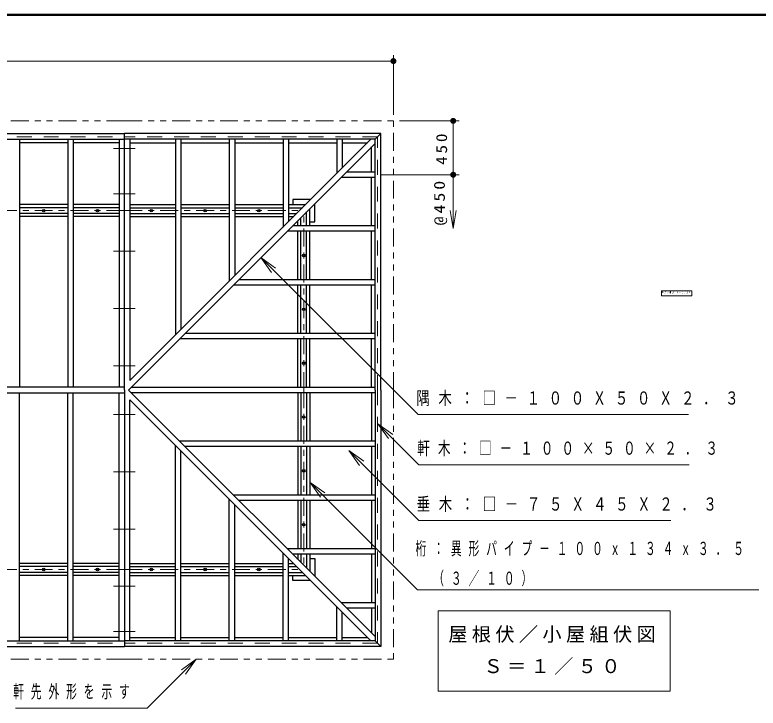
# Model space of a CAD drawing. Units: millimetres on the paper, with parts at other scales. Extents: x -385 to 5, y 0 to 267.
# Drawn here: x -288.4 to -164, y 151.1 to 267 of the extents above; entities that cross this region are included whole.
import ezdxf

# ---------------------------------------------------------------- set-up
doc = ezdxf.new("R2010")
doc.units = ezdxf.units.MM
for name, pattern in [('USER1', [4.5, 2.5, -2]), ('USER2', [6, 3, -1, 1, -1]), ('USER3', [8, 3, -1, 1, -1, 1, -1])]:
    doc.linetypes.add(name, pattern=pattern)
doc.layers.add('LY_1', color=7, linetype='Continuous', lineweight=25)
doc.styles.add('ＭＳ ゴシック', font='')
doc.styles.get('ＭＳ ゴシック').set_extended_font_data('MS Gothic')

# ---------------------------------------------------------------- blocks, each defined once
blk = doc.blocks.new('filled_dot')
at = {"color": 0, "linetype": 'Continuous', "lineweight": -2, "const_width": 1.25}
blk.add_lwpolyline([(-0.625, 0, 1), (0.625, 0, 1)], format="xyb", close=True, dxfattribs=at)
blk = doc.blocks.new('open_arrow')
at = {"color": 0, "linetype": 'Continuous', "lineweight": -2}
blk.add_lwpolyline([(7.5, 1.25), (0, 0), (7.5, -1.25)], dxfattribs=at)

msp = doc.modelspace()

# ---------------------------------------------------------------- linework, layer by layer
at = {"layer": 'LY_1', "lineweight": 50}
msp.add_line((0, 267), (-385, 267), dxfattribs=at)
at = {"layer": 'LY_1', "lineweight": 13}
for p, q in [((-225.042, 250.277), (-225.042, 260.277)), ((-369.042, 259.277), (-225.042, 259.277)), ((-224.042, 249.277), (-214.042, 249.277)), ((-215.042, 249.277), (-215.042, 240.277)), ((-227.115, 240.277), (-214.042, 240.277)), ((-215.042, 240.277), (-215.042, 231.277)), ((-247.223, 226.415), (-245.098, 224.297)), ((-247.223, 226.415), (-244.746, 224.651)), ((-245.451, 223.943), (-247.223, 226.415)), ((-180.222, 220.841), (-180.222, 220.027)), ((-175.142, 220.841), (-180.222, 220.841)), ((-175.142, 220.027), (-175.142, 220.841)), ((-180.222, 220.027), (-175.142, 220.027)), ((-227.633, 198.637), (-225.514, 196.514)), ((-227.633, 198.637), (-225.16, 196.867)), ((-225.868, 196.161), (-227.633, 198.637)), ((-232.492, 194.148), (-230.371, 192.027)), ((-232.492, 194.148), (-230.017, 192.38)), ((-230.725, 191.673), (-232.492, 194.148)), ((-238.98, 188.85), (-236.859, 186.729)), ((-238.98, 188.85), (-236.505, 187.082)), ((-237.212, 186.375), (-238.98, 188.85)), ((-217.552, 167.384), (-217.552, 153.917)), ((-178.752, 167.384), (-217.552, 167.384)), ((-178.752, 153.917), (-178.752, 167.384)), ((-260.511, 157.509), (-258.036, 159.277)), ((-258.036, 159.277), (-260.158, 157.155)), ((-258.036, 159.277), (-259.804, 156.802)), ((-217.552, 153.917), (-178.752, 153.917))]:
    msp.add_line(p, q, dxfattribs=at)
at = {"layer": 'LY_1', "linetype": 'USER3', "lineweight": 13}
for p, q in [((-270.042, 249.277), (-297.042, 249.277)), ((-270.042, 249.277), (-225.042, 249.277)), ((-225.042, 204.277), (-225.042, 249.277)), ((-225.042, 204.277), (-225.042, 159.277)), ((-270.042, 159.277), (-297.042, 159.277)), ((-270.042, 159.277), (-225.042, 159.277))]:
    msp.add_line(p, q, dxfattribs=at)
at = {"layer": 'LY_1'}
for p, q in [((-297.042, 247.162), (-270.042, 247.162)), ((-297.042, 246.204), (-270.042, 246.204)), ((-287.592, 246.204), (-287.592, 204.777)), ((-279.492, 246.204), (-279.492, 204.777)), ((-278.592, 246.204), (-278.592, 204.777)), ((-270.942, 246.204), (-270.942, 204.777)), ((-227.157, 247.162), (-270.042, 247.162)), ((-270.042, 204.277), (-270.042, 247.162)), ((-228.115, 246.204), (-270.042, 246.204)), ((-269.142, 246.204), (-269.142, 205.884)), ((-228.822, 246.204), (-269.142, 205.884)), ((-261.492, 246.204), (-261.492, 213.534)), ((-260.592, 246.204), (-260.592, 214.434)), ((-252.492, 246.204), (-252.492, 222.534)), ((-251.592, 246.204), (-251.592, 223.434)), ((-243.492, 246.204), (-243.492, 231.534)), ((-242.592, 246.204), (-242.592, 232.434)), ((-234.492, 246.204), (-234.492, 240.534)), ((-233.592, 246.204), (-233.592, 241.434)), ((-227.157, 247.162), (-228.115, 246.204)), ((-228.115, 204.277), (-228.115, 246.204)), ((-227.157, 204.277), (-227.157, 247.162)), ((-279.492, 245.629), (-287.592, 245.629)), ((-270.942, 245.629), (-278.592, 245.629)), ((-228.115, 245.497), (-269.335, 204.277)), ((-269.142, 245.629), (-261.492, 245.629)), ((-260.592, 245.629), (-252.492, 245.629)), ((-251.592, 245.629), (-243.492, 245.629)), ((-242.592, 245.629), (-234.492, 245.629)), ((-233.592, 245.629), (-229.397, 245.629)), ((-228.689, 240.727), (-228.689, 244.922)), ((-228.115, 240.727), (-232.885, 240.727)), ((-228.115, 239.827), (-233.785, 239.827)), ((-228.689, 231.727), (-228.689, 239.827)), ((-238.899, 236.127), (-241.892, 236.127)), ((-241.892, 236.127), (-241.892, 235.277)), ((-238.192, 232.427), (-238.192, 235.42)), ((-279.492, 234.756), (-287.592, 234.756)), ((-279.492, 233.798), (-287.592, 233.798)), ((-270.942, 234.756), (-278.592, 234.756)), ((-270.942, 233.798), (-278.592, 233.798)), ((-269.142, 234.756), (-261.492, 234.756)), ((-269.142, 233.798), (-261.492, 233.798)), ((-260.592, 234.756), (-252.492, 234.756)), ((-260.592, 233.798), (-252.492, 233.798)), ((-251.592, 234.756), (-243.492, 234.756)), ((-251.592, 233.798), (-243.492, 233.798)), ((-242.592, 234.756), (-240.27, 234.756)), ((-242.592, 233.798), (-241.228, 233.798)), ((-239.563, 231.727), (-239.563, 234.048)), ((-241.892, 233.277), (-241.892, 233.134)), ((-240.521, 231.727), (-240.521, 233.091)), ((-228.115, 231.727), (-241.885, 231.727)), ((-241.185, 232.427), (-241.042, 232.427)), ((-239.042, 232.427), (-238.192, 232.427)), ((-228.115, 230.827), (-242.785, 230.827)), ((-240.521, 222.727), (-240.521, 230.827)), ((-239.563, 222.727), (-239.563, 230.827)), ((-228.689, 222.727), (-228.689, 230.827)), ((-228.115, 222.727), (-250.885, 222.727)), ((-228.115, 221.827), (-251.785, 221.827)), ((-240.521, 213.727), (-240.521, 221.827)), ((-239.563, 213.727), (-239.563, 221.827)), ((-228.689, 213.727), (-228.689, 221.827)), ((-228.115, 212.827), (-260.785, 212.827)), ((-228.115, 213.727), (-259.885, 213.727)), ((-240.521, 204.727), (-240.521, 212.827)), ((-239.563, 204.727), (-239.563, 212.827)), ((-228.689, 204.727), (-228.689, 212.827)), ((-270.042, 204.777), (-297.042, 204.777)), ((-270.042, 204.277), (-270.042, 161.392)), ((-228.115, 163.056), (-269.335, 204.277)), ((-228.115, 204.727), (-268.885, 204.727)), ((-228.115, 204.277), (-228.115, 162.349)), ((-227.157, 204.277), (-227.157, 161.392)), ((-270.042, 203.777), (-297.042, 203.777)), ((-287.592, 162.349), (-287.592, 203.777)), ((-279.492, 162.349), (-279.492, 203.777)), ((-278.592, 162.349), (-278.592, 203.777)), ((-270.942, 162.349), (-270.942, 203.777)), ((-269.142, 162.349), (-269.142, 202.67)), ((-228.822, 162.349), (-269.142, 202.67)), ((-228.115, 203.827), (-268.885, 203.827)), ((-240.521, 203.827), (-240.521, 195.727)), ((-239.563, 203.827), (-239.563, 195.727)), ((-228.689, 203.827), (-228.689, 195.727)), ((-228.115, 195.727), (-260.785, 195.727)), ((-261.492, 162.349), (-261.492, 195.02)), ((-260.592, 162.349), (-260.592, 194.12)), ((-228.115, 194.827), (-259.885, 194.827)), ((-240.521, 194.827), (-240.521, 186.727)), ((-239.563, 194.827), (-239.563, 186.727)), ((-228.689, 194.827), (-228.689, 186.727)), ((-228.115, 186.727), (-251.785, 186.727)), ((-252.492, 162.349), (-252.492, 186.02)), ((-228.115, 185.827), (-250.885, 185.827)), ((-240.521, 185.827), (-240.521, 177.727)), ((-239.563, 185.827), (-239.563, 177.727)), ((-228.689, 185.827), (-228.689, 177.727)), ((-251.592, 162.349), (-251.592, 185.12)), ((-243.492, 162.349), (-243.492, 177.02)), ((-228.115, 177.727), (-242.785, 177.727)), ((-228.115, 176.827), (-241.885, 176.827)), ((-240.521, 176.827), (-240.521, 175.463)), ((-239.563, 176.827), (-239.563, 174.505)), ((-228.689, 176.827), (-228.689, 168.727)), ((-242.592, 162.349), (-242.592, 176.12)), ((-241.892, 175.277), (-241.892, 175.42)), ((-241.185, 176.127), (-241.042, 176.127)), ((-239.042, 176.127), (-238.192, 176.127)), ((-238.192, 176.127), (-238.192, 173.134)), ((-279.492, 174.756), (-287.592, 174.756)), ((-270.942, 174.756), (-278.592, 174.756)), ((-269.142, 174.756), (-261.492, 174.756)), ((-260.592, 174.756), (-252.492, 174.756)), ((-251.592, 174.756), (-243.492, 174.756)), ((-242.592, 174.756), (-241.228, 174.756)), ((-279.492, 173.798), (-287.592, 173.798)), ((-270.942, 173.798), (-278.592, 173.798)), ((-269.142, 173.798), (-261.492, 173.798)), ((-260.592, 173.798), (-252.492, 173.798)), ((-251.592, 173.798), (-243.492, 173.798)), ((-242.592, 173.798), (-240.27, 173.798)), ((-241.892, 172.427), (-241.892, 173.277)), ((-238.899, 172.427), (-241.892, 172.427)), ((-234.492, 162.349), (-234.492, 168.02)), ((-228.115, 168.727), (-233.785, 168.727)), ((-233.592, 162.349), (-233.592, 167.12)), ((-228.115, 167.827), (-232.885, 167.827)), ((-228.689, 167.827), (-228.689, 163.631)), ((-279.492, 162.924), (-287.592, 162.924)), ((-270.942, 162.924), (-278.592, 162.924)), ((-269.142, 162.924), (-261.492, 162.924)), ((-260.592, 162.924), (-252.492, 162.924)), ((-251.592, 162.924), (-243.492, 162.924)), ((-242.592, 162.924), (-234.492, 162.924)), ((-233.592, 162.924), (-229.397, 162.924)), ((-297.042, 162.349), (-270.042, 162.349)), ((-228.115, 162.349), (-270.042, 162.349)), ((-227.157, 161.392), (-228.115, 162.349)), ((-297.042, 161.392), (-270.042, 161.392)), ((-227.157, 161.392), (-270.042, 161.392))]:
    msp.add_line(p, q, dxfattribs=at)
at = {"layer": 'LY_1', "linetype": 'USER1', "lineweight": 13}
for p, q in [((-297.042, 246.587), (-270.042, 246.587)), ((-227.732, 246.587), (-270.042, 246.587)), ((-227.732, 204.277), (-227.732, 246.587)), ((-227.732, 204.277), (-227.732, 161.966)), ((-297.042, 161.966), (-270.042, 161.966)), ((-227.732, 161.966), (-270.042, 161.966))]:
    msp.add_line(p, q, dxfattribs=at)
at = {"layer": 'LY_1', "linetype": 'USER2', "lineweight": 13}
for p, q in [((-270.042, 244.665), (-271.839, 244.665)), ((-270.042, 244.665), (-268.246, 244.665)), ((-270.042, 237.086), (-271.839, 237.086)), ((-270.042, 237.086), (-268.246, 237.086)), ((-270.042, 234.277), (-297.042, 234.277)), ((-270.042, 234.277), (-240.042, 234.277)), ((-240.042, 204.277), (-240.042, 234.277)), ((-270.042, 227.508), (-271.839, 227.508)), ((-270.042, 227.508), (-268.246, 227.508)), ((-270.042, 217.93), (-271.839, 217.93)), ((-270.042, 217.93), (-268.246, 217.93)), ((-270.042, 208.352), (-271.839, 208.352)), ((-270.042, 208.352), (-268.246, 208.352)), ((-240.042, 204.277), (-240.042, 174.277)), ((-270.042, 200.202), (-271.839, 200.202)), ((-270.042, 200.202), (-268.246, 200.202)), ((-270.042, 190.624), (-271.839, 190.624)), ((-270.042, 190.624), (-268.246, 190.624)), ((-270.042, 181.045), (-271.839, 181.045)), ((-270.042, 181.045), (-268.246, 181.045)), ((-270.042, 174.277), (-297.042, 174.277)), ((-270.042, 174.277), (-240.042, 174.277)), ((-270.042, 171.467), (-271.839, 171.467)), ((-270.042, 171.467), (-268.246, 171.467)), ((-270.042, 163.889), (-271.839, 163.889)), ((-270.042, 163.889), (-268.246, 163.889))]:
    msp.add_line(p, q, dxfattribs=at)
at = {"layer": 'LY_1', "color": 131}
for p, q in [((-279.492, 235.277), (-287.592, 235.277)), ((-270.942, 235.277), (-278.592, 235.277)), ((-269.142, 235.277), (-261.492, 235.277)), ((-260.592, 235.277), (-252.492, 235.277)), ((-251.592, 235.277), (-243.492, 235.277)), ((-242.592, 235.277), (-239.749, 235.277)), ((-239.042, 231.727), (-239.042, 234.57)), ((-279.492, 233.277), (-287.592, 233.277)), ((-270.942, 233.277), (-278.592, 233.277)), ((-269.142, 233.277), (-261.492, 233.277)), ((-260.592, 233.277), (-252.492, 233.277)), ((-251.592, 233.277), (-243.492, 233.277)), ((-242.592, 233.277), (-241.749, 233.277)), ((-241.042, 231.727), (-241.042, 232.57)), ((-241.042, 222.727), (-241.042, 230.827)), ((-239.042, 222.727), (-239.042, 230.827)), ((-241.042, 213.727), (-241.042, 221.827)), ((-239.042, 213.727), (-239.042, 221.827)), ((-241.042, 204.727), (-241.042, 212.827)), ((-239.042, 204.727), (-239.042, 212.827)), ((-241.042, 203.827), (-241.042, 195.727)), ((-239.042, 203.827), (-239.042, 195.727)), ((-241.042, 194.827), (-241.042, 186.727)), ((-239.042, 194.827), (-239.042, 186.727)), ((-241.042, 185.827), (-241.042, 177.727)), ((-239.042, 185.827), (-239.042, 177.727)), ((-241.042, 176.827), (-241.042, 175.984)), ((-239.042, 176.827), (-239.042, 173.984)), ((-279.492, 175.277), (-287.592, 175.277)), ((-270.942, 175.277), (-278.592, 175.277)), ((-269.142, 175.277), (-261.492, 175.277)), ((-260.592, 175.277), (-252.492, 175.277)), ((-251.592, 175.277), (-243.492, 175.277)), ((-242.592, 175.277), (-241.749, 175.277)), ((-279.492, 173.277), (-287.592, 173.277)), ((-270.942, 173.277), (-278.592, 173.277)), ((-269.142, 173.277), (-261.492, 173.277)), ((-260.592, 173.277), (-252.492, 173.277)), ((-251.592, 173.277), (-243.492, 173.277)), ((-242.592, 173.277), (-239.749, 173.277))]:
    msp.add_line(p, q, dxfattribs=at)
at = {"layer": 'LY_1', "lineweight": 13}
for points in [[(-247.223, 226.415), (-220.895, 200.174), (-175.688, 200.174)], [(-227.633, 198.637), (-220.803, 191.794), (-175.576, 191.794)], [(-232.492, 194.148), (-220.799, 182.455), (-178.666, 182.455)], [(-238.98, 188.85), (-221.002, 170.872), (-163.915, 170.872)], [(-258.036, 159.277), (-266.211, 151.102), (-288.227, 151.102)]]:
    msp.add_lwpolyline(points, dxfattribs=at)
at = {"layer": 'LY_1'}
for centre in [(-283.542, 234.277), (-274.542, 234.277), (-265.542, 234.277), (-256.542, 234.277), (-247.542, 234.277), (-240.042, 226.777), (-240.042, 217.777), (-240.042, 208.777), (-240.042, 199.777), (-240.042, 190.777), (-240.042, 181.777), (-283.542, 174.277), (-274.542, 174.277), (-265.542, 174.277), (-256.542, 174.277), (-247.542, 174.277)]:
    msp.add_circle(centre, 0.21, dxfattribs=at)

# ---------------------------------------------------------------- block references
at = {"layer": 'LY_1', "lineweight": 13}
for name, p, xscale, yscale, rotation in [('filled_dot', (-225.042, 259.277), 0.4, 0.4, 180), ('filled_dot', (-215.042, 249.277), 0.4, 0.4, 270), ('filled_dot', (-215.042, 240.277), 0.4, 0.4, 90), ('filled_dot', (-215.042, 240.277), 0.399, 0.399, 270), ('open_arrow', (-215.042, 231.277), 0.399, 0.399, 90)]:
    msp.add_blockref(name, p, dxfattribs=dict(at, xscale=xscale, yscale=yscale, rotation=rotation))

# ---------------------------------------------------------------- texts
at = {"layer": 'LY_1', "char_height": 1.833, "attachment_point": 8, "rotation": 90, "style": 'ＭＳ ゴシック'}
for s, insert in [('\\T1.33;\\W1.15;450', (-216.042, 244.777)), ('\\T1.33;\\W1.2;@450', (-216.042, 235.777))]:
    msp.add_mtext(s, dxfattribs=dict(at, insert=insert))
at = {"layer": 'LY_1', "style": 'ＭＳ ゴシック'}
for s, insert, char_height, attachment_point in [('\\T1.64;\\W0.6;軒先詳細図\u3000Ｓ＝１／１０', (-180.082, 220.767), 0.2933, 1), ('\\T1.64;\\W0.75;隅木：□－１００Ｘ５０Ｘ２．３', (-221.213, 202.824), 2.199, 4), ('\\T1.64;\\W0.7;軒木：□－１００×５０×２．３', (-221.05, 194.444), 2.199, 4), ('\\T1.64;\\W0.75;垂木：□－７５Ｘ４５Ｘ２．３', (-221.161, 185.105), 2.199, 4), ('\\T1.64;\\W0.6;桁：異形パイプ－１００ｘ１３４ｘ３．５', (-221.332, 177.672), 2.199, 4), ('\\T1.64;\\W0.6;\u3000（３／１０）\u3000\u3000\u3000\u3000\u3000\u3000\u3000\u3000\u3000\u3000\u3000\u3000', (-221.332, 172.672), 2.199, 4), ('\\T1.23;屋根伏／小屋組伏図', (-198.152, 163.317), 2.346, 5), ('\\T1.23;Ｓ＝１／５０', (-198.152, 157.984), 2.346, 5), ('\\T1.64;\\W0.6;軒先外形を示す', (-288.644, 153.752), 2.199, 4)]:
    msp.add_mtext(s, dxfattribs=dict(at, insert=insert, char_height=char_height, attachment_point=attachment_point))

doc.saveas('drawing.dxf')
